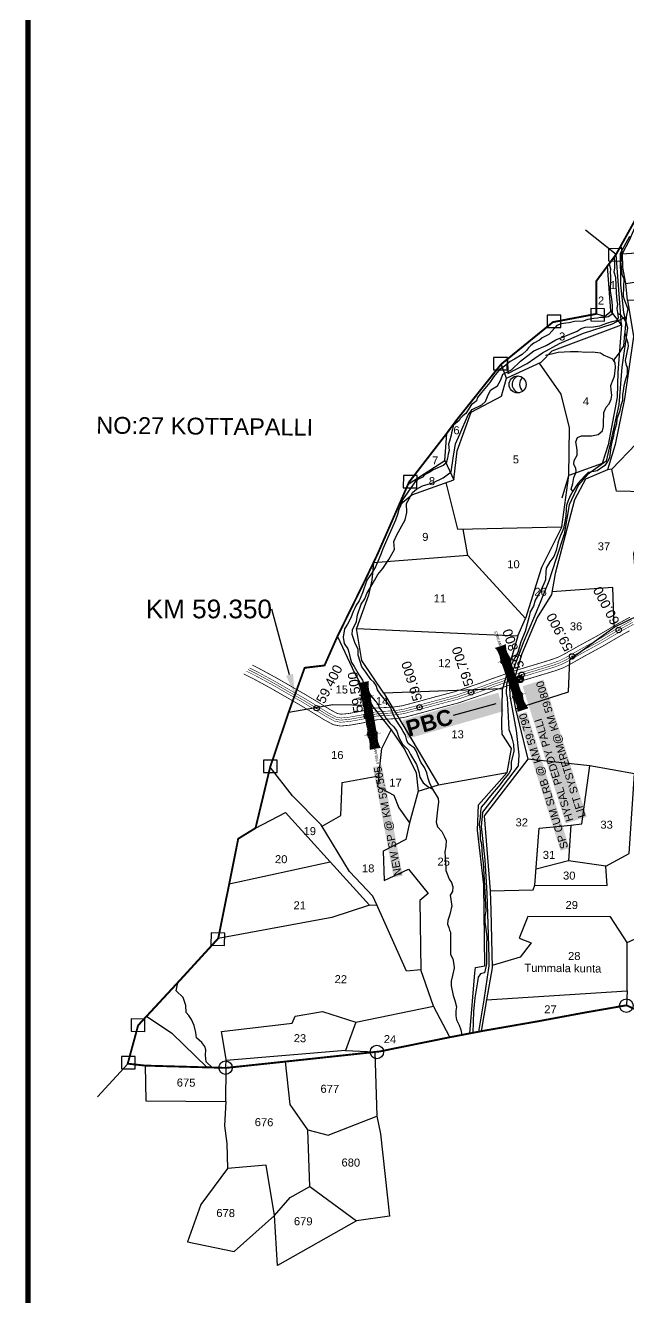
# Model space of a CAD drawing. Header units: inches. Extents: x 216030 to 222213, y 1586560 to 1591986.
# Drawn here: x 216030 to 217161, y 1588393 to 1590777 of the extents above; entities that cross this region are included whole.
import ezdxf
from ezdxf import colors
from ezdxf.entities.mleader import LeaderData, LeaderLine
from ezdxf.enums import TextEntityAlignment as Align
from ezdxf.math import Vec2, Vec3

# ---------------------------------------------------------------- set-up
doc = ezdxf.new("R2010")
doc.units = ezdxf.units.IN
doc.header["$LTSCALE"] = 15
doc.header["$MEASUREMENT"] = 0
doc.header["$PDMODE"] = 32
doc.header["$PDSIZE"] = 10
doc.linetypes.add('ACAD_ISO02W100', pattern=[15, 12, -3])
doc.linetypes.add('HIDDEN2', pattern=[0.1875, 0.125, -0.0625])
for name, color, linetype in [('BOUNDRY STONES', 240, 'Continuous'), ('CANAL1', 7, 'Continuous'), ('CSMark', 72, 'Continuous'), ('DIMENSION', 1, 'Continuous'), ('PAPER SIZE', 5, 'Continuous'), ('PLOTS', 7, 'Continuous'), ('PLOTS NO', 7, 'Continuous'), ('ROADS', 1, 'Continuous'), ('STREAMS', 4, 'Continuous'), ('STRUCTURE', 5, 'Continuous'), ('text2', 7, 'Continuous'), ('VILLAGE BOUNDRY', 5, 'Continuous'), ('VILLAGE STONES', 240, 'Continuous'), ('wells', 7, 'Continuous')]:
    doc.layers.add(name, color=color, linetype=linetype)
doc.styles.get("Standard").update_dxf_attribs({"font": 'arial.ttf'})
doc.dimstyles.get("Standard").update_dxf_attribs({"dimtxt": 0.18, "dimasz": 0.18, "dimexe": 0.18, "dimexo": 0.0625, "dimgap": 0.09, "dimtad": 0, "dimtih": 1, "dimtoh": 1, "dimdec": 4, "dimzin": 0, "dimdsep": 46, "dimtxsty": 'Standard', "dimcen": 0.09, "dimadec": 0, "dimazin": 0, "dimtfac": 1, "dimtdec": 4, "dimtofl": 0, "dimtmove": 0, "dimatfit": 3, "dimfxl": 1, "dimtolj": 1, "dimtzin": 0, "dimarcsym": 0})

# ---------------------------------------------------------------- blocks, each defined once
blk = doc.blocks.new('PUMP')
at = {"layer": 'text2', "linetype": 'Continuous'}
h = blk.add_hatch(color=5, dxfattribs=at)
h.dxf.hatch_style = 1
edge = h.paths.add_edge_path(flags=17)
edge.add_arc((0, 0), 10.1, 0, 360)
edge = h.paths.add_edge_path()
edge.add_arc((0, 0), 13.4, 0, 360)
h = blk.add_hatch(dxfattribs=at)
h.set_pattern_fill('ANSI37', color=1, scale=10)
h.set_pattern_definition([(45, (-205292.2248, -1596949.1993), (-0.8838834765, 0.8838834765), []), (135, (-205292.2248, -1596949.1993), (-0.8838834765, -0.8838834765), [])])
h.paths.add_polyline_path([(0, 10.1), (0, 0), (10.1, 0, 0.414214)])
h.paths.add_polyline_path([(0, 0), (-10.1, 0, 0.414214), (0, -10.1)])
at = {"layer": 'text2', "color": 5, "linetype": 'Continuous'}
for radius in [13.4, 10.1]:
    blk.add_circle((0, 0), radius, dxfattribs=at)
at = {"layer": 'text2', "linetype": 'Continuous'}
blk.add_circle((0, 0), 1.3, dxfattribs=at)
blk = doc.blocks.new('FGCFTCFTCF')
at = {"layer": 'wells'}
blk.add_circle((17641.3, 9533.1), 22.4, dxfattribs=at)
for centre, start, end in [((17649.2, 9533.6), 103.4859, 263.2384), ((17668.8, 9534), 129.795, 234.0532)]:
    blk.add_arc(centre, 22.4, start, end, dxfattribs=at)
blk = doc.blocks.new('SP')
at = {"layer": 'STRUCTURE'}
h = blk.add_hatch(dxfattribs=at)
h.set_pattern_fill('DASH', color=256, scale=8, style=0)
edge = h.paths.add_edge_path()
edge.add_spline(control_points=[(769825.7, 1706742.1), (769825.3, 1706741.8), (769823.8, 1706740.8), (769820.9, 1706740.3), (769817, 1706739.7), (769811.4, 1706738.9), (769804, 1706739.7), (769798.4, 1706741), (769795.6, 1706741.6)], knot_values=[0, 0, 0, 0, 1.613557, 5.24513, 8.624976, 13.470124, 22.190216, 30.746377, 30.746377, 30.746377, 30.746377], degree=3, periodic=0)
edge.add_line((769795.6, 1706741.6), (769792.6, 1706739.6))
edge.add_line((769792.6, 1706739.6), (769732.6, 1706739.6))
edge.add_line((769732.6, 1706739.6), (769729.6, 1706741.6))
edge.add_spline(control_points=[(769729.6, 1706741.6), (769726.9, 1706740.9), (769721.3, 1706739.5), (769713.9, 1706738.5), (769708.3, 1706739.1), (769704.4, 1706739.6), (769701.5, 1706740), (769700, 1706741), (769699.5, 1706741.3)], knot_values=[0, 0, 0, 0, 8.556161, 17.276253, 22.121402, 25.501247, 29.13282, 30.746377, 30.746377, 30.746377, 30.746377], degree=3, periodic=0)
edge.add_line((769699.5, 1706741.3), (769699.5, 1706722.1))
edge.add_spline(control_points=[(769699.5, 1706722.1), (769700, 1706722.4), (769701.4, 1706723.4), (769704.3, 1706724), (769708.2, 1706724.5), (769713.8, 1706725.3), (769721.2, 1706724.5), (769726.8, 1706723.3), (769729.6, 1706722.6)], knot_values=[0, 0, 0, 0, 1.613557, 5.24513, 8.624976, 13.470124, 22.190216, 30.746377, 30.746377, 30.746377, 30.746377], degree=3, periodic=0)
edge.add_line((769729.6, 1706722.6), (769732.6, 1706724.6))
edge.add_line((769732.6, 1706724.6), (769792.6, 1706724.6))
edge.add_line((769792.6, 1706724.6), (769795.6, 1706722.6))
edge.add_spline(control_points=[(769795.6, 1706722.6), (769798.4, 1706723.3), (769803.9, 1706724.8), (769811.3, 1706725.8), (769817, 1706725.1), (769820.9, 1706724.7), (769823.8, 1706724.2), (769825.2, 1706723.3), (769825.7, 1706723)], knot_values=[0, 0, 0, 0, 8.556161, 17.276253, 22.121402, 25.501247, 29.13282, 30.746377, 30.746377, 30.746377, 30.746377], degree=3, periodic=0)
edge.add_line((769825.7, 1706723), (769825.7, 1706742.1))
h.paths.add_polyline_path([(769764.2, 1706732.1, -1), (769761.1, 1706732.1, -1)], flags=0)
h.paths.add_polyline_path([(769761.1, 1706732.1, 1), (769764.2, 1706732.1, 1)], flags=16)
at = {"layer": 'STRUCTURE', "const_width": 0.628}
for points in [[(769726.6, 1706747.6), (769726.6, 1706743.6), (769732.6, 1706739.6), (769792.6, 1706739.6), (769798.6, 1706743.6), (769798.6, 1706747.6)], [(769726.6, 1706716.6), (769726.6, 1706720.6), (769732.6, 1706724.6), (769792.6, 1706724.6), (769798.6, 1706720.6), (769798.6, 1706716.6)]]:
    blk.add_lwpolyline(points, dxfattribs=at)
at = {"layer": 'STRUCTURE', "color": 3}
blk.add_lwpolyline([(769732.6, 1706724.6), (769792.6, 1706724.6)], dxfattribs=at)
blk.add_lwpolyline([(769732.6, 1706724.6), (769792.6, 1706724.6)], dxfattribs=at)
at = {"layer": 'STRUCTURE', "color": 0}
blk.add_circle((769762.6, 1706732.1), 1.55, dxfattribs=at)
at = {"layer": 'STRUCTURE'}
for points in [[(769699.5, 1706741.3), (769700.9, 1706740.5), (769704.4, 1706739.6), (769707.8, 1706739.2), (769712.6, 1706738.8), (769721.3, 1706739.7), (769729.6, 1706741.6)], [(769699.5, 1706722.1), (769700.9, 1706723), (769704.4, 1706724), (769707.7, 1706724.5), (769712.5, 1706725), (769721.2, 1706724.4), (769729.6, 1706722.6)], [(769825.7, 1706742.1), (769824.3, 1706741.3), (769820.8, 1706740.3), (769817.5, 1706739.8), (769812.7, 1706739.2), (769804, 1706739.9), (769795.6, 1706741.6)], [(769825.7, 1706723), (769824.3, 1706723.8), (769820.8, 1706724.7), (769817.4, 1706725.1), (769812.6, 1706725.5), (769803.9, 1706724.6), (769795.6, 1706722.6)]]:
    blk.add_spline(points, degree=3, dxfattribs=at)
at = {"layer": 'STRUCTURE', "color": 0}
blk.add_text('STREAM', height=5, dxfattribs=at).set_placement((769684.3, 1706732.1), align=Align.MIDDLE_CENTER)
for points in [[(769727.4, 1706732.1), (769700.8, 1706732.1)], [(769824.4, 1706732.1), (769800.5, 1706732.1)]]:
    blk.add_leader(points, dimstyle='Standard', override={"dimasz": 10, "dimgap": 0.09, "dimtad": 0}, dxfattribs=at)
blk = doc.blocks.new('SLB')
at = {"layer": 'STRUCTURE'}
h = blk.add_hatch(dxfattribs=at)
h.set_pattern_fill('DOTS', color=6, scale=20, angle=320.3722, style=0)
h.set_pattern_definition([(320.372247934, (-159.4327, -72.9564), (1.2786241598, 0.5641323054), [0, -1.25])])
h.paths.add_polyline_path([(769699.5, 1706871.1), (769699.5, 1706861.1), (769729.1, 1706861.1), (769732.1, 1706863.1), (769792.1, 1706863.1), (769795.1, 1706861.1), (769824.7, 1706861.1), (769824.7, 1706871.1), (769795.1, 1706871.1), (769792.1, 1706869.1), (769732.1, 1706869.1), (769729.1, 1706871.1)])
at = {"layer": 'STRUCTURE', "color": 6, "linetype": 'ACAD_ISO02W100', "ltscale": 0.5, "const_width": 0.5}
for points in [[(769699.5, 1706871.1), (769729.1, 1706871.1)], [(769795.1, 1706871.1), (769824.7, 1706871.1)], [(769699.5, 1706861.1), (769729.1, 1706861.1)], [(769795.1, 1706861.1), (769824.7, 1706861.1)]]:
    blk.add_lwpolyline(points, dxfattribs=at)
at = {"layer": 'STRUCTURE', "color": 6, "const_width": 0.628}
for points in [[(769726.1, 1706877.1), (769726.1, 1706873.1), (769732.1, 1706869.1), (769792.1, 1706869.1), (769798.1, 1706873.1), (769798.1, 1706877.1)], [(769726.1, 1706855.1), (769726.1, 1706859.1), (769732.1, 1706863.1), (769792.1, 1706863.1), (769798.1, 1706859.1), (769798.1, 1706855.1)]]:
    blk.add_lwpolyline(points, dxfattribs=at)
at = {"layer": 'STRUCTURE', "color": 6}
blk.add_lwpolyline([(769732.1, 1706863.1), (769792.1, 1706863.1)], dxfattribs=at)
blk.add_lwpolyline([(769732.1, 1706863.1), (769792.1, 1706863.1)], dxfattribs=at)
at = {"layer": 'STRUCTURE', "color": 0}
blk.add_circle((769762.1, 1706866.1), 1.24, dxfattribs=at)
for points in [[(769703.8, 1706866), (769726.7, 1706866)], [(769818.6, 1706865.8), (769795.7, 1706865.8)]]:
    blk.add_leader(points, dimstyle='Standard', override={"dimasz": 10, "dimgap": 0.09, "dimtad": 0}, dxfattribs=at)
blk = doc.blocks.new('PBC')
at = {"layer": 'STRUCTURE', "color": 5, "insert": (13.6, 8.7), "char_height": 30, "width": 181.057, "attachment_point": 1, "rotation": 325.6347, "bg_fill": 1, "box_fill_scale": 1.1, "bg_fill_color": 7, "bg_fill_true_color": 16777215, "bg_fill_transparency": 0}
blk.add_mtext('{\\fArial|b1|i0|c0|p34;\\C256;PBC}', dxfattribs=at)
at = {"layer": 'PAPER SIZE'}
blk.add_leader([(148.6, -102.5), (80.6, -54.7)], dimstyle='Standard', override={"dimasz": 40, "dimgap": 0.09, "dimtad": 0, "dimtfill": 2, "dimtfillclr": 5}, dxfattribs=at)

msp = doc.modelspace()

# ---------------------------------------------------------------- linework, layer by layer
at = {"color": 3}
msp.add_point((216957, 1589552, 4), dxfattribs=at)
at = {"layer": 'BOUNDRY STONES'}
for points in [[(217137.3, 1590348.3), (217080.1, 1590393.4)], [(216222, 1588831.4), (216165.2, 1588769.4)]]:
    msp.add_lwpolyline(points, dxfattribs=at)
for points in [[(217149, 1590358.8), (217123.3, 1590359.1), (217123, 1590336), (217148.7, 1590335.7)], [(217115.6, 1590246.4), (217089.9, 1590246.7), (217089.7, 1590223.6), (217115.4, 1590223.3)], [(217033.9, 1590234.2), (217008.2, 1590234.5), (217007.9, 1590211.4), (217033.7, 1590211.2)], [(216933.5, 1590155), (216907.8, 1590155.3), (216907.5, 1590132.2), (216933.2, 1590131.9)], [(216764.3, 1589933.6), (216738.6, 1589933.8), (216738.3, 1589910.7), (216764, 1589910.5)], [(216502.4, 1589400.3), (216476.7, 1589400.5), (216476.4, 1589377.4), (216502.2, 1589377.2)], [(216403.8, 1589076.3), (216378.1, 1589076.6), (216377.8, 1589053.5), (216403.5, 1589053.2)], [(216254.3, 1588915), (216228.6, 1588915.3), (216228.3, 1588892.2), (216254.1, 1588891.9)], [(216236, 1588844.7), (216210.3, 1588845), (216210.1, 1588821.9), (216235.8, 1588821.7)]]:
    msp.add_lwpolyline(points, close=True, dxfattribs=at)
for centre in [(217156.6, 1588940.2), (216689, 1588853.4), (216405.4, 1588823.9)]:
    msp.add_circle(centre, 12.6, dxfattribs=at)
at = {"layer": 'CANAL1', "color": 5, "ltscale": 4, "const_width": 1}
for points in [[(216444.3, 1589567.3), (216462, 1589558.4), (216491.8, 1589542.3), (216547.1, 1589510.5), (216568.8, 1589497.4), (216594.3, 1589481.8), (216609.7, 1589473.5), (216621, 1589471.3), (216637.8, 1589472.8), (216660.5, 1589476.9), (216688.4, 1589483), (216722, 1589485.1), (216739.3, 1589487.5), (216772.7, 1589496.3), (216794.4, 1589502.3), (216840.8, 1589514.6), (216887, 1589530.4), (216907.2, 1589537.9), (216924, 1589543.8), (216950, 1589553.1), (217002.5, 1589568.9), (217021.5, 1589574.7), (217034, 1589579.3), (217046.9, 1589585.7), (217076, 1589602.1), (217108.9, 1589620), (217147, 1589642.4), (217159.1, 1589648.9), (217170.2, 1589655)], [(216450.4, 1589573.2), (216465.7, 1589565.5), (216495.7, 1589549.2), (216551.1, 1589517.4), (216572.9, 1589504.3), (216598.2, 1589488.7), (216612.4, 1589481.1), (216621.4, 1589479.3), (216636.7, 1589480.8), (216659, 1589484.7), (216687.3, 1589490.9), (216721.2, 1589493), (216737.7, 1589495.3), (216770.6, 1589504.1), (216792.3, 1589510), (216838.4, 1589522.3), (216884.3, 1589537.9), (216904.5, 1589545.4), (216921.3, 1589551.3), (216947.5, 1589560.7), (217000.2, 1589576.5), (217019, 1589582.3), (217030.8, 1589586.6), (217043.2, 1589592.8), (217072.1, 1589609.1), (217104.9, 1589626.9), (217143.1, 1589649.4), (217155.3, 1589655.9), (217166.5, 1589662.1)]]:
    msp.add_lwpolyline(points, dxfattribs=at)
at = {"layer": 'CANAL1', "color": 1, "linetype": 'HIDDEN2', "ltscale": 4, "const_width": 1}
msp.add_lwpolyline([(216447.4, 1589570.2), (216463.9, 1589562), (216493.7, 1589545.8), (216549.1, 1589513.9), (216570.9, 1589500.9), (216596.2, 1589485.3), (216611, 1589477.3), (216621.2, 1589475.3), (216637.3, 1589476.8), (216659.8, 1589480.8), (216687.8, 1589486.9), (216721.6, 1589489), (216738.5, 1589491.4), (216771.6, 1589500.2), (216793.3, 1589506.1), (216839.6, 1589518.5), (216885.7, 1589534.2), (216905.8, 1589541.7), (216922.7, 1589547.5), (216948.7, 1589556.9), (217001.3, 1589572.7), (217020.3, 1589578.5), (217032.4, 1589583), (217045.1, 1589589.2), (217074, 1589605.6), (217106.9, 1589623.5), (217145, 1589645.9), (217157.2, 1589652.4), (217168.3, 1589658.6)], dxfattribs=at)
at = {"layer": 'CANAL1', "color": 200, "ltscale": 4, "const_width": 1.5}
for points in [[(216455.5, 1589578.5), (216469, 1589571.7), (216499.1, 1589555.4), (216554.7, 1589523.4), (216576.6, 1589510.3), (216601.7, 1589494.8), (216614.8, 1589487.8), (216621.8, 1589486.4), (216635.8, 1589487.7), (216657.6, 1589491.6), (216686.3, 1589497.9), (216720.5, 1589500), (216736.3, 1589502.2), (216768.8, 1589510.8), (216790.5, 1589516.8), (216836.4, 1589529), (216882, 1589544.5), (216902.1, 1589552), (216919, 1589557.9), (216945.3, 1589567.3), (216998.1, 1589583.2), (217016.8, 1589589), (217028.1, 1589593.1), (217039.9, 1589599), (217068.7, 1589615.2), (217101.5, 1589633), (217139.7, 1589655.5), (217151.9, 1589662), (217163.2, 1589668.3)], [(216439.3, 1589562), (216458.8, 1589552.2), (216488.4, 1589536.1), (216543.5, 1589504.5), (216565.2, 1589491.4), (216590.8, 1589475.7), (216607.3, 1589466.8), (216620.7, 1589464.2), (216638.7, 1589465.9), (216661.9, 1589470), (216689.3, 1589476), (216722.7, 1589478.1), (216740.7, 1589480.6), (216774.5, 1589489.6), (216796.2, 1589495.5), (216842.8, 1589507.9), (216889.3, 1589523.8), (216909.5, 1589531.3), (216926.3, 1589537.2), (216952.2, 1589546.4), (217004.5, 1589562.2), (217023.8, 1589568.1), (217036.8, 1589572.8), (217050.2, 1589579.5), (217079.4, 1589596), (217112.3, 1589613.9), (217150.4, 1589636.3), (217162.5, 1589642.7)]]:
    msp.add_lwpolyline(points, dxfattribs=at)
at = {"layer": 'PLOTS'}
for points in [[(217424.5, 1590451.5), (217439.1, 1590455.8), (217497.7, 1590444.6), (217506.8, 1590439.2), (217515.6, 1590420.7), (217515, 1590401.8), (217516.7, 1590377.6), (217518.4, 1590352.2), (217504.8, 1590319.6), (217497.4, 1590290.3), (217500.6, 1590228.6), (217495.6, 1590221.3), (217461, 1590211.2), (217450.5, 1590289.2), (217341.9, 1590274.7), (217333.5, 1590267.7), (217196.7, 1590260.6), (217158.8, 1590262.5), (217155.6, 1590293.6), (217149.7, 1590323.6), (217149.6, 1590349.9), (217162.6, 1590374.8), (217178, 1590411.2)], [(217147.2, 1590216.1), (217137.3, 1590348.3)], [(217149.6, 1590349.1), (217291.1, 1590359.7)], [(216931.7, 1590116.2), (216957.7, 1590128.1), (216996.8, 1590146), (217017.8, 1590167.7), (217147.2, 1590216.1), (217127.5, 1590242.4), (217120.9, 1590326.3)], [(217155.6, 1590293.6), (217303.5, 1590316.6), (217300.9, 1590331.3)], [(217158.8, 1590262.5), (217169.7, 1590194.6), (217326.2, 1590197.2), (217333.5, 1590267.7)], [(217100.4, 1590236.8), (217115.9, 1590232.8), (217128, 1590241.8)], [(217147.2, 1590216.1), (217140.7, 1590127), (217139.4, 1590080.6), (217122.3, 1589991.6), (217111.5, 1589956.5), (217049, 1589934), (217049.9, 1590022.9), (217034.3, 1590086), (216993.6, 1590144.5)], [(217169.7, 1590194.6), (217153.2, 1590077.5), (217135.5, 1589992), (217121.3, 1589944.7), (217080.1, 1589927.1), (217059.2, 1589888.3), (217041.7, 1589821.3), (217023.2, 1589749.9), (217016.1, 1589710.9), (216989.2, 1589667.9), (216960.8, 1589599.5), (216941, 1589535.3), (216949, 1589496.3), (217048.3, 1589528.4), (217050.7, 1589588.7), (217133.5, 1589649.3), (217131.1, 1589723.7), (217017, 1589715.7)], [(216729.9, 1589877.4), (216754.2, 1589897.4), (216832.9, 1589925.9), (216839.3, 1589980.4), (216865.5, 1590052.6), (216922.7, 1590082.6), (216931.7, 1590116.2), (216921.7, 1590142.3)], [(216747.4, 1589917.5), (216816.4, 1589962.1), (216819.9, 1590012.8)], [(217129.2, 1589945.7), (217174.7, 1589993.5), (217311.7, 1590003.5), (217314.6, 1589867.9), (217189.9, 1589842.4)], [(216816.4, 1589962.1), (216832.9, 1589925.9)], [(216818.3, 1589920.6), (216840.1, 1589833.2), (217035.8, 1589837.9), (217049, 1589934)], [(217133.5, 1589649.3), (217180.1, 1589672.3), (217170.7, 1589787.6), (217189.9, 1589842.4), (217190.9, 1589903.3), (217138.2, 1589904.2), (217129.2, 1589945.7), (217121.3, 1589944.7)], [(217035.8, 1589837.9), (216997.6, 1589761.2), (216967.7, 1589666), (216859.4, 1589783.7), (216850.7, 1589833.5)], [(216682.5, 1589770.3), (216679.5, 1589737.5), (216673.5, 1589709.5), (216650.7, 1589646.8), (216880.9, 1589636.5), (216953.1, 1589633.3), (216967.7, 1589666)], [(216859.4, 1589783.7), (216682.5, 1589770.3)], [(216614.9, 1589632), (216646.9, 1589564.2), (216682.1, 1589499.5), (216715.8, 1589457.1), (216741.3, 1589419.6), (216762.5, 1589376.7), (216766.2, 1589342.3), (216804.4, 1589353.9)], [(216953.1, 1589633.3), (216924.2, 1589533.7), (216702.2, 1589526.1), (216660.5, 1589587.3), (216650.7, 1589646.8)], [(216702.2, 1589526.1), (216754.5, 1589438.1), (216804.4, 1589353.9), (216933.2, 1589377.1), (216941.2, 1589422.4), (216924.1, 1589449.1), (216923.1, 1589464.8), (216924.2, 1589533.7)], [(216523.8, 1589490.5), (216606.2, 1589504.7), (216679.8, 1589503.6)], [(216949, 1589496.3), (216971.6, 1589402.1), (216889.8, 1589295.8), (216901, 1589155.5), (216902.5, 1589119.1), (216905.1, 1589011.1), (216894.5, 1588951.2), (216884.4, 1588892.2)], [(216586.3, 1589276.3), (216621.7, 1589296.6), (216624, 1589358.6), (216692.7, 1589370.9), (216698.4, 1589421.9), (216715.8, 1589457.1)], [(216766.2, 1589342.3), (216749.9, 1589282.9), (216743.5, 1589251.3), (216701, 1589229.9), (216702.7, 1589174.9), (216748, 1589196), (216785.3, 1589150.2), (216769.4, 1589137.2), (216771.1, 1589007.1), (216744.6, 1589004.6), (216689, 1589128.9), (216681.7, 1589145.3), (216637.9, 1589191.7), (216584.8, 1589278.8), (216530.9, 1589333.3), (216489, 1589387.4)], [(217118.3, 1589201.8), (217161.9, 1589225.4), (217171.9, 1589374.9), (217088.1, 1589389.7), (216971.6, 1589402.1)], [(217052.2, 1589278.7), (217072.8, 1589280.7), (217088.1, 1589389.7)], [(216692.7, 1589370.9), (216690.4, 1589350.7), (216720.8, 1589334.7), (216730.2, 1589310.7), (216749.9, 1589282.9)], [(216863.2, 1588888.2), (216872.6, 1589001.5), (216873.5, 1589011.4), (216891.3, 1589014.7), (216889.4, 1589166.8), (216877.6, 1589269.4), (216879.3, 1589316.4), (216933.2, 1589377.1)], [(216461.6, 1589273.1), (216518, 1589302.2), (216601.5, 1589209.9), (216674.9, 1589128.8), (216689, 1589128.9)], [(216901, 1589155.5), (216981.7, 1589157.5), (216985.3, 1589166.1), (216993, 1589273), (217052.2, 1589278.7), (217048.1, 1589211.7), (216987.4, 1589196.1)], [(216412.2, 1589168.4), (216601.5, 1589209.9)], [(216985.3, 1589166.1), (217120.5, 1589165.3), (217118.3, 1589201.8), (217048.1, 1589211.7)], [(216674.9, 1589128.8), (216604.3, 1589105.2), (216391.7, 1589066.3)], [(217158.1, 1588968), (217158, 1589058.3), (217126.9, 1589106.4), (216972, 1589107.1), (216955.8, 1589066.5), (216977.9, 1589057.6), (216957.7, 1589031.1), (216905, 1589015.6)], [(217158, 1589058.3), (217212.1, 1589083.3), (217247.3, 1589091.5), (217278.3, 1588987.4), (217283.7, 1588958.8), (217296.7, 1588875.4)], [(216825.4, 1588880.9), (216794.9, 1588939), (216771.1, 1589007.1)], [(216894.5, 1588951.2), (217158.1, 1588968), (217156.8, 1588940.8)], [(216649.8, 1588909), (216794.9, 1588939)], [(216406.2, 1588823.5), (216406.7, 1588840), (216397.5, 1588891.8), (216530.5, 1588907.5), (216535.8, 1588920.2), (216587.3, 1588928.9), (216649.8, 1588909), (216630.4, 1588856.4), (216406.6, 1588837.2)], [(216630.4, 1588856.4), (216685.4, 1588853.3)], [(216685.4, 1588853.3), (216689.1, 1588732.9)], [(216254.4, 1588827.8), (216255.7, 1588761.7), (216406.2, 1588760.5), (216406.7, 1588823.6)], [(216559.5, 1588707.7), (216526.5, 1588754.6), (216517.8, 1588835.4)], [(216406.2, 1588760.5), (216403.1, 1588714.7), (216407.7, 1588681.9), (216408.9, 1588635), (216359, 1588567.2), (216333.8, 1588497.2), (216421.5, 1588479.1), (216496.8, 1588546.9), (216481.2, 1588641.2), (216408.9, 1588635)], [(216563.4, 1588601.3), (216559.5, 1588707.7), (216597.9, 1588697.7), (216689.1, 1588732.9), (216695.7, 1588700), (216712.7, 1588545.8), (216650.6, 1588537.1)], [(216496.8, 1588546.9), (216526.7, 1588580.8), (216563.4, 1588601.3), (216650.6, 1588537.1), (216502.5, 1588453), (216496.8, 1588546.9)]]:
    msp.add_lwpolyline(points, dxfattribs=at)
at = {"layer": 'ROADS', "color": 1}
for points in [[(217162.5, 1590381.7), (217144.7, 1590350.1), (217145.8, 1590291), (217151.3, 1590239.5), (217158.7, 1590210.9), (217147.9, 1590137), (217142.5, 1590066.1), (217125.9, 1589993.3), (217118.4, 1589960.6), (217083.4, 1589935.1), (217067.1, 1589916.1), (217049.5, 1589878.6), (217039.9, 1589823.8), (217024.5, 1589776.1), (217011.5, 1589735.9), (216996.5, 1589699.2), (216984.6, 1589670.1), (216963, 1589620.3), (216943.8, 1589568.3), (216937.3, 1589539.9), (216938.2, 1589520.5), (216949.8, 1589456), (216955, 1589410.4), (216953.5, 1589389.8), (216917.3, 1589342.4), (216886.9, 1589302.6), (216884.5, 1589276.2), (216891.2, 1589213.3), (216895, 1589150.5), (216896.7, 1589093.2), (216898.6, 1589030), (216899.1, 1589014.9), (216889.3, 1588951), (216879.6, 1588891.3)], [(216933.7, 1590152.1), (216934.6, 1590124.8), (216970.7, 1590143.5), (216999.1, 1590163.6), (217031.1, 1590181.5), (217076, 1590200.5), (217130.8, 1590218), (217153.6, 1590230.6)], [(216257.3, 1588920.3), (216304.8, 1588888.8), (216370.8, 1588824.5)]]:
    msp.add_lwpolyline(points, dxfattribs=at)
at = {"layer": 'STREAMS', "color": 4}
for points in [[(217146.1, 1590363.7), (217147.2, 1590356.8), (217147.4, 1590347.6), (217145.6, 1590335.1), (217147.1, 1590324.6), (217147.8, 1590311.4), (217151.5, 1590302.2), (217151.4, 1590287.7), (217150.8, 1590270.2), (217152.5, 1590263.8), (217159.2, 1590246.2), (217156.1, 1590231.3), (217155.4, 1590221.7), (217154.4, 1590212), (217153.4, 1590200.7), (217157.5, 1590188.1), (217159.6, 1590182.5), (217160.1, 1590176), (217154.1, 1590149.5), (217156.3, 1590140.3), (217157.9, 1590136.7), (217158.2, 1590129.3), (217158, 1590123), (217154.9, 1590114), (217151.8, 1590101.7), (217150.5, 1590092.3), (217149.4, 1590085.9), (217149.6, 1590074.7), (217146.2, 1590064.9), (217143.5, 1590053.1), (217138.9, 1590039.8), (217138, 1590030.7), (217134, 1590016.4), (217132, 1590005.4), (217129.3, 1589997.2), (217127.5, 1589987.5), (217125.2, 1589966.9), (217121.4, 1589960), (217115.9, 1589952.5), (217101.7, 1589942.7), (217095.3, 1589941.4), (217085.2, 1589939.2), (217080.6, 1589935), (217070.8, 1589924.5), (217065.7, 1589918.9), (217056.2, 1589904.2), (217053.3, 1589908.5), (217056.5, 1589918.9), (217057.9, 1589929.9), (217061.7, 1589938.8), (217062.3, 1589942.5), (217061.6, 1589946.7), (217058.1, 1589955.4), (217058.9, 1589962.2), (217064.1, 1589971.9), (217064.4, 1589981.6), (217063.1, 1589990.1), (217061.6, 1589996.8), (217065.2, 1590005), (217072.3, 1590008.2), (217084.1, 1590008.4), (217091.2, 1590007.9), (217103.7, 1590010.4), (217111.8, 1590017.4), (217113.4, 1590025.5), (217113.6, 1590030.6), (217114.1, 1590051.7), (217118.5, 1590061.9), (217124.3, 1590067.9), (217128.2, 1590077.2), (217129.2, 1590084.2), (217127.8, 1590093.9), (217127.7, 1590102.5), (217131.6, 1590113.6), (217134.2, 1590120.3), (217136.3, 1590136.5), (217135.6, 1590145.2), (217131.4, 1590151.7), (217125.6, 1590154.6), (217113.4, 1590159.7), (217107.9, 1590163.4), (217092.9, 1590164.9), (217080.9, 1590164.4), (217066.5, 1590165.4), (217051.8, 1590165.5), (217039.7, 1590165.2), (217028.5, 1590164.3), (217018.5, 1590162.2), (217005, 1590158.6)], [(216793.7, 1589345.9), (216788.5, 1589356.6), (216785, 1589365.7), (216782.7, 1589376.4), (216778.4, 1589386.6), (216771.4, 1589396.7), (216767.7, 1589405.4), (216765.3, 1589411.8), (216762.5, 1589417.8), (216759.4, 1589423), (216747.8, 1589431.5), (216745.2, 1589437.3), (216742.4, 1589447.3), (216738, 1589454.2), (216734.3, 1589461.1), (216722.8, 1589479.3), (216718, 1589489.4), (216714.3, 1589499.4), (216707.1, 1589510.5), (216697.2, 1589522.2), (216690, 1589532), (216687.9, 1589540), (216683.5, 1589546.7), (216677.8, 1589551.6), (216668.4, 1589565.5), (216661, 1589575.5), (216654.1, 1589597.3), (216653.8, 1589608.6), (216648.3, 1589619), (216642.9, 1589635.7), (216643, 1589644.4), (216651, 1589660), (216652.9, 1589672.6), (216659.3, 1589693), (216666.3, 1589702.9), (216670.1, 1589712.6), (216684.4, 1589736.9), (216690.5, 1589748.4), (216699.9, 1589759.4), (216711.6, 1589776.3), (216721.8, 1589795.3), (216721, 1589809.9), (216726.5, 1589822.5), (216741.9, 1589850.9), (216744.9, 1589864.6), (216744.2, 1589881.2), (216752.1, 1589894.2), (216755.7, 1589901.9), (216763.3, 1589908.3), (216774.5, 1589914.8), (216794, 1589920.4), (216813.2, 1589929.7), (216828, 1589940.9), (216832.2, 1589966.5), (216836.5, 1589993), (216844.5, 1590011.6), (216859.9, 1590047.5), (216867.3, 1590057.7), (216885.4, 1590066.1), (216892.3, 1590072.5), (216897.8, 1590085.1), (216902.6, 1590094.5), (216914.9, 1590102.1), (216921.4, 1590113.3), (216924.8, 1590123.7), (216941.3, 1590131.7), (216958.4, 1590148), (216983.2, 1590167.4), (217006.4, 1590177.7), (217024.1, 1590188.4), (217050.6, 1590199), (217064.2, 1590204.4), (217072, 1590209.6), (217079.3, 1590211.8), (217094.4, 1590212.7), (217106.6, 1590214.4), (217113.1, 1590216.7), (217120.2, 1590219.3), (217129.8, 1590222.8), (217140, 1590225.1), (217141.6, 1590230), (217140.6, 1590239.1), (217139.6, 1590246.8), (217140.5, 1590254.8), (217139.5, 1590261.5), (217137.9, 1590277), (217136.8, 1590304.9), (217133.8, 1590314.9), (217134.8, 1590323.1), (217135.1, 1590330.2), (217134.4, 1590345)], [(217124.3, 1590330.8), (217127, 1590321.4), (217126.2, 1590313.9), (217126.9, 1590308.1), (217126.9, 1590302.3), (217126.2, 1590279.1), (217128.2, 1590268.9), (217128.4, 1590264.5), (217129.8, 1590252.7), (217130.2, 1590241.2), (217129.1, 1590235.8), (217122.7, 1590231.1), (217116.5, 1590230), (217107.9, 1590229.8), (217102.5, 1590228.8), (217095.4, 1590228.3), (217084.2, 1590226.5), (217075.8, 1590223.4), (217059.6, 1590222.7), (217049.3, 1590219.9), (217043.2, 1590219.4), (217034.5, 1590218.3), (217026.4, 1590215.3), (217021.9, 1590210.3), (217017.1, 1590204.3), (217011.3, 1590198.3), (216998.7, 1590191.7), (216993.8, 1590187.7), (216983, 1590182), (216977.4, 1590177.6), (216973.4, 1590172.9), (216969.4, 1590168.4), (216961.3, 1590160.6), (216947, 1590151.8), (216939, 1590147.6), (216927.5, 1590138), (216918.8, 1590132.8), (216914.7, 1590127.1), (216908.3, 1590119.6), (216900.6, 1590108.2), (216884.8, 1590089.7), (216877.6, 1590080.2), (216875.6, 1590074), (216871.3, 1590070.2), (216866.3, 1590067), (216855.5, 1590050.1), (216850.3, 1590045.7), (216845.1, 1590040.6), (216843.4, 1590036.7), (216832.8, 1590028.3), (216831, 1590021), (216828.7, 1590013.8), (216828, 1590009.5), (216825.3, 1589997.9), (216823.2, 1589992.7), (216824.3, 1589980.5), (216822.8, 1589973.7), (216821.6, 1589966.2), (216819.1, 1589956.9), (216813.1, 1589952.7), (216794.5, 1589944.6), (216788.2, 1589939.8), (216778.4, 1589935.4), (216774.3, 1589931), (216765.7, 1589926.6), (216761.6, 1589923.3), (216757, 1589916.9), (216737.3, 1589888.3), (216733, 1589877.2), (216730.1, 1589870.4), (216727.7, 1589860.6), (216723.7, 1589850), (216700, 1589796.1), (216696.9, 1589787.9), (216692.9, 1589776.9), (216686.2, 1589762.6), (216678.7, 1589750.3), (216670.1, 1589737.4), (216661.8, 1589714.1), (216655.5, 1589699), (216650.2, 1589690.8), (216646.9, 1589683.8), (216644.5, 1589678.7), (216640, 1589666.8), (216634, 1589654.9), (216628.1, 1589646.7), (216625.7, 1589630.7), (216627.8, 1589618.8), (216634.4, 1589608.7), (216636.3, 1589602.8), (216639, 1589591.9), (216641.5, 1589583.4), (216646.2, 1589575.8), (216655.6, 1589559.6), (216661.9, 1589550.1), (216666.1, 1589537.6), (216670.3, 1589528.5), (216675.9, 1589523.4), (216685.6, 1589511.8), (216690.8, 1589505.9), (216693.9, 1589497.8), (216700.2, 1589489.7), (216705.7, 1589478.8), (216713.2, 1589469.7), (216721, 1589462.6), (216726.6, 1589454.5), (216730.2, 1589442.6), (216736.8, 1589430.1), (216747.4, 1589419.6), (216752.3, 1589411.2), (216757.9, 1589401.6), (216763.1, 1589392.1), (216767.3, 1589378.6), (216769.2, 1589368.2), (216775.8, 1589358.1), (216784.5, 1589350.8), (216793.4, 1589346.1), (216803.8, 1589328.7), (216804.5, 1589321.4), (216802.9, 1589307.3), (216800.3, 1589284.1), (216802.6, 1589275.5), (216810.6, 1589266.6), (216815.4, 1589256.4), (216818.6, 1589249.8), (216818, 1589238.4), (216816.4, 1589228.3), (216818.5, 1589198.3), (216818, 1589193.5), (216820.6, 1589187.1), (216824.5, 1589177.4), (216828.8, 1589171.2), (216831.3, 1589162.8), (216831, 1589154), (216826.6, 1589147.5), (216829.5, 1589126.4), (216828.3, 1589122.2), (216826.5, 1589113.7), (216824.2, 1589107.4), (216821.9, 1589099.9), (216821.4, 1589092.7), (216823.8, 1589086.5), (216825.3, 1589081.6), (216827, 1589077.7), (216826.9, 1589051.7), (216826.8, 1589035.9), (216831.5, 1589027.8), (216833.4, 1589017), (216834, 1589010.2), (216830.5, 1588996.6), (216828.2, 1588986.3), (216828.1, 1588977.3), (216832.1, 1588959.3), (216835.1, 1588950), (216838.1, 1588938.1), (216837.1, 1588930.2), (216837, 1588921.2), (216838.5, 1588913.8), (216843.2, 1588903.4), (216846.4, 1588894.6), (216848.3, 1588884.9)], [(217140, 1590237.6), (217144.9, 1590235.4), (217146.7, 1590232.9), (217152.9, 1590226.5), (217154.7, 1590221.7)], [(217133.7, 1590147.8), (217134.8, 1590152.7), (217140, 1590158.7), (217145.1, 1590165.8), (217148.9, 1590171.7), (217151.8, 1590176), (217153.4, 1590200)], [(217056.5, 1589904.2), (217051.5, 1589895.9), (217047.1, 1589885.3), (217044.5, 1589878.4), (217044, 1589871.4), (217043, 1589857.4), (217041.3, 1589847.3), (217038.9, 1589834.6), (217036.3, 1589828.3), (217032.9, 1589821.6), (217029.6, 1589811.3), (217028.2, 1589807), (217024.7, 1589793), (217020.7, 1589782.2), (217012.9, 1589772.1), (217006.3, 1589760.2), (217005.5, 1589753.4), (217004.9, 1589738.3), (217001.9, 1589730.9), (216995.4, 1589717.3), (216985.5, 1589700.3), (216982.5, 1589688.8), (216976, 1589678.5), (216974.2, 1589669.7), (216970.8, 1589655.7), (216967.1, 1589641.3), (216959, 1589622.4), (216953.1, 1589602), (216947.8, 1589591.9), (216940.2, 1589578), (216937.3, 1589561.8), (216932.2, 1589542.7), (216931.1, 1589525.5), (216933, 1589516.2), (216934.6, 1589493.7), (216936.5, 1589457.6), (216940.4, 1589446.5), (216942.6, 1589439.4), (216945, 1589429.7), (216945.6, 1589417.3), (216940.8, 1589396.8), (216940.5, 1589383.7), (216936.3, 1589375), (216925.6, 1589362.8), (216919.8, 1589354.7), (216908.9, 1589341.3), (216898.8, 1589329.9), (216892.6, 1589321.8), (216884.6, 1589312.2), (216883.2, 1589304.1), (216882.6, 1589292.6), (216880.5, 1589280), (216882.4, 1589267.1), (216882.4, 1589252), (216885.1, 1589243.4), (216886, 1589221.6), (216887, 1589215.9), (216887.9, 1589208), (216891.4, 1589153.3), (216893, 1589117.1), (216891.3, 1589107.2), (216891.5, 1589097), (216892.9, 1589083.9), (216895.2, 1589068.8), (216894.7, 1589055.3), (216894.3, 1589024.4), (216894.3, 1589018.6), (216893.8, 1589015.4), (216890.5, 1589001.8), (216883.3, 1588999.7), (216878.9, 1588993.3), (216877.7, 1588984.6), (216872.7, 1588955.1), (216870.3, 1588929.5), (216869.1, 1588889.4)], [(216381, 1588823.5), (216368.8, 1588834.8), (216368, 1588847.5), (216368.1, 1588857.5), (216366.6, 1588863.9), (216360.7, 1588871), (216351.1, 1588880), (216349.6, 1588889.8), (216346.3, 1588902.7), (216341.6, 1588914.2), (216336.7, 1588921.5), (216331.5, 1588927.2), (216331, 1588940.6), (216325.7, 1588955.3), (216313, 1588967.7), (216315.9, 1588983.6)]]:
    msp.add_lwpolyline(points, dxfattribs=at)
at = {"layer": 'text2', "color": 2}
msp.add_lwpolyline([(217036.5, 1589891.7), (217049, 1589934)], dxfattribs=at)
at = {"layer": 'text2', "color": 3, "linetype": 'Continuous'}
for p in [(217142.2, 1589644.2), (217054.7, 1589594.7), (216960.5, 1589560.4), (216865.5, 1589527.3), (216768.9, 1589499.5), (216575.9, 1589497.8), (216670, 1589483)]:
    msp.add_point(p, dxfattribs=at)
at = {"layer": 'text2'}
for p in [(216941.5, 1589554.3), (216957, 1589552, 140), (216674.6, 1589484)]:
    msp.add_point(p, dxfattribs=at)
at = {"layer": 'VILLAGE BOUNDRY', "const_width": 10}
msp.add_lwpolyline([(216035.3, 1591570.6), (222208.1, 1591570.6), (222208.1, 1586564.6), (216035.3, 1586564.6)], close=True, dxfattribs=at)
at = {"layer": 'VILLAGE BOUNDRY'}
msp.add_lwpolyline([(217194.4, 1590451.2, 3.55, 3.55, 0), (217137.3, 1590348.3, 3.55, 3.55, 0), (217100.4, 1590298.6, 3.55, 3.55, 0), (217100.4, 1590236.8, 3.55, 3.55, 0), (217018.8, 1590221.3, 3.55, 3.55, 0), (216921.7, 1590142.3, 3.55, 3.55, 0), (216838.9, 1590038.5, 3.55, 3.55, 0), (216817.6, 1590009.8, 3.55, 3.55, 0), (216749.2, 1589921.4, 3.55, 3.55, 0), (216690.1, 1589786.2, 3.55, 3.55, 0), (216666.6, 1589737.1, 3.55, 3.55, 0), (216614.9, 1589632, 3.55, 3.55, 0), (216590.8, 1589577.8, 3.55, 3.55, 0), (216553.6, 1589573.4, 3.55, 3.55, 0), (216523.8, 1589490.5, 3.55, 3.55, 0), (216489, 1589387.4, 3.55, 3.55, 0), (216461.6, 1589273.1, 3.55, 3.55, 0), (216429.1, 1589253, 3.55, 3.55, 0), (216412.2, 1589168.4, 3.55, 3.55, 0), (216391.7, 1589066.3, 3.55, 3.55, 0), (216316.4, 1588984, 3.55, 3.55, 0), (216241.5, 1588903.2, 3.55, 3.55, 0), (216222, 1588831.4, 3.55, 3.55, 0), (216254.4, 1588827.8, 3.55, 3.55, 0), (216406.2, 1588823.5, 3.55, 3.55, 0), (216516.4, 1588835.2, 3.55, 3.55, 0), (216694.2, 1588854.3, 3.55, 3.55, 0), (216825.4, 1588880.9, 3.55, 3.55, 0), (216888, 1588892.9, 3.55, 3.55, 0), (216991.3, 1588910.9, 3.55, 3.55, 0), (217078.7, 1588927.2, 3.55, 3.55, 0), (217156.8, 1588940.8, 3.55, 3.55, 0), (217296.7, 1588875.4, 3.55, 3.55, 0)], format="xyseb", dxfattribs=at)
at = {"layer": 'VILLAGE BOUNDRY', "color": 6}
msp.add_lwpolyline([(217194.4, 1590451.2), (217137.3, 1590348.3), (217100.4, 1590298.6), (217100.4, 1590236.8), (217018.8, 1590221.3), (216921.7, 1590142.3), (216838.9, 1590038.5), (216817.6, 1590009.8), (216749.2, 1589921.4), (216690.1, 1589786.2), (216666.6, 1589737.1), (216614.9, 1589632), (216590.8, 1589577.8), (216553.6, 1589573.4), (216523.8, 1589490.5), (216489, 1589387.4), (216461.6, 1589273.1), (216429.1, 1589253), (216412.2, 1589168.4), (216391.7, 1589066.3), (216316.4, 1588984), (216241.5, 1588903.2), (216222, 1588831.4), (216254.4, 1588827.8), (216406.2, 1588823.5), (216516.4, 1588835.2), (216694.2, 1588854.3), (216825.4, 1588880.9), (216888, 1588892.9), (216991.3, 1588910.9), (217078.7, 1588927.2), (217156.8, 1588940.8), (217296.7, 1588875.4)], dxfattribs=at)

# ---------------------------------------------------------------- block references
at = {"layer": 'PAPER SIZE', "rotation": 50.39907149188808}
msp.add_blockref('PBC', (216738.5, 1589457), dxfattribs=at)
at = {"layer": 'STRUCTURE', "color": 0}
for name, p, rotation in [('SP', (-1647686.6, 1758761.3), 289.0909691312299), ('SLB', (-1648847.6, 1746895.6), 289.4540858157993), ('SP', (2030895.7, 1126806.2), 99.9690336289641)]:
    msp.add_blockref(name, p, dxfattribs=dict(at, rotation=rotation))
at = {"layer": 'text2', "color": 3, "linetype": 'Continuous', "xscale": 0.5, "yscale": 0.5, "zscale": 0.5}
msp.add_blockref('PUMP', (216957, 1589552, 4), dxfattribs=at)
at = {"layer": 'wells', "xscale": 0.7107817519603229, "yscale": 0.7107817519603229, "zscale": 0.7107817519603229, "rotation": 359.4143192848295}
msp.add_blockref('FGCFTCFTCF', (204345, 1583457.1), dxfattribs=at)

# ---------------------------------------------------------------- texts
at = {"layer": 'CSMark', "color": 1}
for s, rotation, p in [('60.000', 117.7098, (217136.9, 1589655.7)), ('59.900', 117.7098, (217049.4, 1589606.1)), ('59.800', 108.7808, (216957.1, 1589572.6)), ('59.700', 108.7808, (216862.1, 1589539.5)), ('59.400', 62.8043, (216582.2, 1589508.7)), ('59.600', 107.3869, (216765.8, 1589511.7)), ('59.500', 98.6527, (216654.4, 1589489.6))]:
    msp.add_text(s, height=18, rotation=rotation, dxfattribs=at).set_placement(p, align=Align.MIDDLE_LEFT)
at = {"layer": 'DIMENSION', "insert": (216366.5, 1590042), "char_height": 31.547, "width": 386.876, "attachment_point": 2, "rotation": 359.4143}
msp.add_mtext('NO:27 KOTTAPALLI', dxfattribs=at)
at = {"layer": 'PLOTS NO'}
for s, p in [('1', (217125.8, 1590283.3)), ('2', (217103.1, 1590254.4)), ('3', (217030.3, 1590187)), ('4', (217074.7, 1590065.5)), ('6', (216832.3, 1590011.2)), ('7', (216792.3, 1589954.8)), ('5', (216943.6, 1589956.6)), ('8', (216786.4, 1589915.9)), ('9', (216773.9, 1589811.3)), ('37', (217102.8, 1589793.7)), ('10', (216933.2, 1589760.2)), ('26', (216984, 1589708.5)), ('11', (216795.4, 1589696.1)), ('36', (217050.5, 1589643.7)), ('12', (216803.9, 1589574.7)), ('15', (216611.5, 1589525.4)), ('14', (216687, 1589503.6)), ('13', (216828.5, 1589441.4)), ('16', (216603, 1589402.6)), ('17', (216712.2, 1589350.7)), ('32', (216948.8, 1589276.3)), ('19', (216551.5, 1589260)), ('33', (217107.8, 1589272)), ('20', (216497.9, 1589207.3)), ('31', (216999.9, 1589215.3)), ('18', (216661, 1589190.1)), ('25', (216802.5, 1589202.7)), ('30', (217037.8, 1589176.6)), ('21', (216532.7, 1589120.8)), ('29', (217042.5, 1589121.5)), ('28', (217047.2, 1589025.8)), ('Tummala kunta', (216965.2, 1589003.7)), ('22', (216609.7, 1588982.4)), ('27', (217002.6, 1588925.9)), ('23', (216533.1, 1588871.8)), ('24', (216701.8, 1588870)), ('675', (216313.9, 1588788.6)), ('677', (216583.2, 1588776.9)), ('676', (216460, 1588714.4)), ('680', (216622.6, 1588638.8)), ('678', (216388, 1588544.2)), ('679', (216533.4, 1588528.7))]:
    msp.add_text(s, height=15, rotation=359.4143, dxfattribs=at).set_placement(p)
at = {"layer": 'STRUCTURE', "color": 5, "char_height": 14.4, "attachment_point": 1, "bg_fill": 1, "box_fill_scale": 1.1, "bg_fill_color": 7, "bg_fill_true_color": 16777215, "bg_fill_transparency": 0}
for s, insert, width, rotation in [('HYSAL PEDDY PALLI \\PLIFT SYSTERM@ KM 59.800', (217043.8, 1589283.5, 4.8), 266.672, 107.418), ('SP CUM SLRB @ KM 59.790', (217034.1, 1589232.4, 4.8), 264.452, 107.418), ('NEW SP @ KM 59.505', (216721.5, 1589182.2), 207.588, 100.6942)]:
    msp.add_mtext(s, dxfattribs=dict(at, insert=insert, width=width, rotation=rotation))

# ---------------------------------------------------------------- leaders
at = {"layer": 'VILLAGE STONES', "color": 1}
ml = msp.add_multileader_mtext('Standard', dxfattribs=at)
ml.set_content('KM 59.350', color=1)
ml.set_leader_properties()
ml.build(insert=Vec2(0, 0))
ml.multileader.update_dxf_attribs({"dogleg_length": 0.36, "arrow_head_size": 40})
ctx = ml.context
ctx.base_point, ctx.char_height, ctx.arrow_head_size, ctx.landing_gap_size, ctx.plane_origin = Vec3(216261.6, 1589683.4), 35, 40, 0.09, Vec3(218034.3, 1590543.1)
ctx.text_align_type = 2
notes = []
notes.append((ctx, [(1, (1, 1, 0), (216492.4, 1589683.4), (-1, 0), 1.396927018504357e-11, [(0, [(216535.6, 1589521.6)], 0, [])])]))
ctx.mtext.insert, ctx.mtext.alignment, ctx.mtext.flow_direction = Vec3(216492.3, 1589701.2), 3, 5
for ctx, leaders in notes:
    for number, flags, end, landing, length, lines in leaders:
        leader = LeaderData()
        leader.index, (leader.has_last_leader_line, leader.has_dogleg_vector, leader.attachment_direction) = number, flags
        leader.last_leader_point, leader.dogleg_vector, leader.dogleg_length = Vec3(end), Vec3(landing), length
        for number, points, colour, breaks in lines:
            line = LeaderLine()
            line.index, line.vertices, line.color, line.breaks = number, Vec3.list(points), colors.encode_raw_color(colour), breaks
            leader.lines.append(line)
        ctx.leaders.append(leader)

doc.saveas('drawing.dxf')
